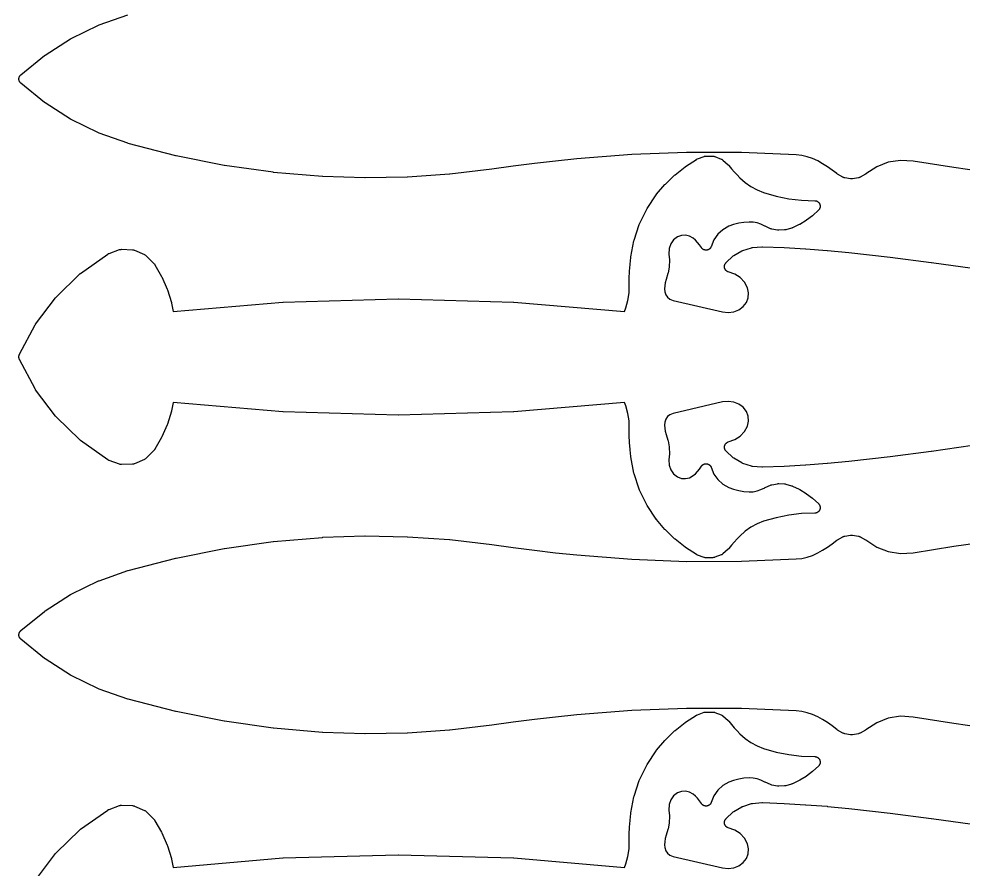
# Model space of a CAD drawing. Header units: metres. Extents: x 0 to 3000, y 0 to 1200.
# Drawn here: x 679.4 to 1019, y 588 to 893.9 of the extents above; entities that cross this region are included whole.
import ezdxf

# ---------------------------------------------------------------- set-up
doc = ezdxf.new("R2010")
doc.units = ezdxf.units.M

msp = doc.modelspace()

# ---------------------------------------------------------------- linework, layer by layer
at = {"color": 1}
for points in [[(1030.48, 838.26), (1015.72, 840.38), (1015.69, 840.38), (1001.06, 842.7), (996.48, 842.97), (992.11, 842.28), (987.98, 840.68), (984.06, 838.11), (984, 838.07), (983.95, 838.04), (982.02, 836.94), (981.86, 836.87), (981.7, 836.8), (981.54, 836.75), (981.37, 836.71), (979.25, 836.35), (979.02, 836.32), (978.8, 836.32), (978.57, 836.35), (976.45, 836.71), (976.28, 836.75), (976.11, 836.8), (975.95, 836.87), (975.8, 836.94), (973.87, 838.04), (973.83, 838.06), (973.78, 838.09), (973.75, 838.12), (973.71, 838.14), (973.67, 838.17), (973.62, 838.2), (971.95, 839.51), (970.26, 840.69), (968.51, 841.79), (966.73, 842.79), (964.87, 843.64), (962.97, 844.28), (961.01, 844.72), (958.97, 844.95), (939.28, 845.78), (919.55, 845.81), (899.84, 845.05), (880.14, 843.5), (872.48, 842.7), (864.82, 841.81), (857.16, 840.84), (849.51, 839.77), (849.49, 839.77), (849.47, 839.77), (834.43, 837.98), (834.33, 837.97), (819.22, 836.94), (819.12, 836.93), (803.98, 836.66), (803.88, 836.66), (788.74, 837.15), (788.68, 837.16), (788.63, 837.16), (771.01, 838.67), (770.89, 838.68), (753.39, 841.17), (753.29, 841.19), (735.95, 844.65), (735.84, 844.67), (718.71, 849.09), (718.63, 849.11), (718.55, 849.14), (708.22, 852.77), (708, 852.86), (698.19, 857.65), (697.99, 857.76), (688.8, 863.65), (688.61, 863.78), (680.13, 870.71), (680.13, 870.72), (680.13, 870.72), (680.06, 870.78), (679.99, 870.84), (679.98, 870.85), (679.98, 870.85), (679.92, 870.92), (679.85, 870.99), (679.85, 870.99), (679.85, 871), (679.79, 871.07), (679.74, 871.15), (679.73, 871.15), (679.73, 871.15), (679.68, 871.23), (679.64, 871.32), (679.63, 871.32), (679.63, 871.32), (679.59, 871.41), (679.55, 871.49), (679.55, 871.5), (679.55, 871.5), (679.52, 871.59), (679.48, 871.68), (679.48, 871.68), (679.48, 871.69), (679.46, 871.78), (679.44, 871.87), (679.44, 871.87), (679.44, 871.88), (679.42, 871.97), (679.41, 872.06), (679.41, 872.07), (679.41, 872.07), (679.4, 872.16), (679.4, 872.26), (679.4, 872.26), (679.4, 872.27), (679.4, 872.36), (679.41, 872.45), (679.41, 872.46), (679.41, 872.46), (679.42, 872.56), (679.44, 872.65), (679.44, 872.65), (679.44, 872.66), (679.46, 872.75), (679.48, 872.84), (679.48, 872.84), (679.48, 872.85), (679.52, 872.93), (679.55, 873.02), (679.55, 873.03), (679.55, 873.03), (679.59, 873.12), (679.63, 873.2), (679.63, 873.2), (679.64, 873.21), (679.68, 873.29), (679.73, 873.37), (679.73, 873.37), (679.74, 873.38), (679.79, 873.45), (679.85, 873.53), (679.85, 873.53), (679.85, 873.53), (679.92, 873.6), (679.98, 873.67), (679.98, 873.68), (679.99, 873.68), (680.06, 873.74), (680.13, 873.81), (680.13, 873.81), (680.13, 873.81), (688.61, 880.74), (688.8, 880.88), (697.99, 886.76), (698.19, 886.88), (708, 891.66), (708.22, 891.75), (718.55, 895.39)], [(1022.37, 740.38), (1007.62, 738.26), (1007.59, 738.26), (992.8, 736.37), (992.77, 736.36), (977.96, 734.69), (977.94, 734.69), (977.93, 734.68), (970.21, 733.94), (970.17, 733.94), (962.44, 733.34), (962.4, 733.34), (954.66, 732.89), (954.62, 732.89), (946.87, 732.59), (946.85, 732.59), (946.82, 732.59), (946.75, 732.59), (946.67, 732.59), (946.65, 732.6), (946.63, 732.6), (943.34, 732.87), (943.12, 732.9), (942.9, 732.96), (939.79, 733.95), (939.59, 734.03), (939.39, 734.13), (936.58, 735.79), (936.39, 735.91), (936.22, 736.06), (933.83, 738.32), (933.77, 738.38), (933.71, 738.44), (933.7, 738.45), (933.69, 738.47), (933.64, 738.53), (933.59, 738.6), (933.58, 738.61), (933.57, 738.62), (933.52, 738.69), (933.48, 738.76), (933.47, 738.77), (933.46, 738.78), (933.42, 738.86), (933.39, 738.93), (933.38, 738.95), (933.37, 738.96), (933.34, 739.04), (933.31, 739.11), (933.31, 739.13), (933.3, 739.14), (933.28, 739.22), (933.26, 739.3), (933.25, 739.32), (933.25, 739.33), (933.24, 739.41), (933.22, 739.5), (933.22, 739.51), (933.22, 739.52), (933.21, 739.61), (933.2, 739.69), (933.2, 739.71), (933.2, 739.72), (933.2, 739.8), (933.2, 739.89), (933.2, 739.9), (933.2, 739.92), (933.21, 740), (933.22, 740.08), (933.23, 740.1), (933.23, 740.11), (933.25, 740.19), (933.26, 740.28), (933.27, 740.29), (933.27, 740.3), (933.3, 740.38), (933.32, 740.46), (933.33, 740.48), (933.33, 740.49), (933.36, 740.57), (933.4, 740.64), (933.4, 740.66), (933.41, 740.67), (933.45, 740.74), (933.49, 740.82), (933.5, 740.83), (933.51, 740.84), (933.55, 740.91), (933.6, 740.98), (933.61, 740.99), (933.62, 741), (933.67, 741.07), (933.73, 741.13), (933.74, 741.14), (933.75, 741.15), (933.81, 741.21), (933.87, 741.27), (933.88, 741.28), (933.89, 741.29), (933.95, 741.34), (934.02, 741.39), (934.03, 741.4), (934.04, 741.41), (934.11, 741.45), (934.18, 741.5), (934.2, 741.51), (934.21, 741.51), (934.28, 741.55), (934.36, 741.59), (934.37, 741.6), (934.38, 741.6), (934.46, 741.63), (934.54, 741.66), (936.93, 742.5), (938.82, 743.74), (940.36, 745.39), (941.46, 747.37), (941.9, 749.2), (941.77, 751), (941.11, 752.68), (939.94, 754.15), (938.35, 755.29), (936.53, 756.01), (934.59, 756.28), (932.5, 756.06), (914.72, 751.93), (913.56, 751.47), (912.74, 750.8), (912.13, 749.92), (911.78, 748.79), (911.69, 747.77), (911.73, 746.65), (911.91, 745.55), (912.25, 744.35), (912.85, 742.29), (912.91, 742.07), (913.26, 739.95), (913.29, 739.72), (913.39, 737.58), (913.39, 737.35), (913.25, 735.3), (913.31, 733.27), (913.87, 731.6), (914.91, 730.17), (916.36, 729.08), (917.75, 728.57), (919.2, 728.49), (920.62, 728.81), (922, 729.58), (922.77, 730.24), (923.54, 731.04), (924.24, 731.91), (924.89, 732.93), (924.91, 732.96), (924.93, 732.98), (924.97, 733.04), (925.01, 733.09), (925.03, 733.11), (925.04, 733.14), (925.09, 733.19), (925.14, 733.24), (925.16, 733.26), (925.18, 733.28), (925.23, 733.33), (925.28, 733.37), (925.3, 733.39), (925.33, 733.41), (925.38, 733.45), (925.44, 733.49), (925.46, 733.51), (925.48, 733.53), (925.54, 733.56), (925.6, 733.6), (925.63, 733.61), (925.65, 733.63), (925.72, 733.65), (925.78, 733.68), (925.81, 733.69), (925.83, 733.71), (925.9, 733.73), (925.96, 733.75), (925.99, 733.76), (926.02, 733.77), (926.09, 733.79), (926.15, 733.8), (926.18, 733.81), (926.21, 733.82), (926.28, 733.83), (926.35, 733.84), (926.38, 733.84), (926.4, 733.84), (926.47, 733.84), (926.54, 733.85), (926.57, 733.85), (926.6, 733.85), (926.67, 733.85), (926.74, 733.84), (926.77, 733.84), (926.8, 733.84), (926.86, 733.83), (926.93, 733.82), (926.96, 733.81), (926.99, 733.81), (927.06, 733.79), (927.12, 733.77), (927.15, 733.76), (927.18, 733.76), (927.24, 733.73), (927.31, 733.71), (927.34, 733.7), (927.36, 733.69), (927.43, 733.66), (927.49, 733.63), (927.51, 733.61), (927.54, 733.6), (927.6, 733.57), (927.66, 733.53), (927.68, 733.51), (927.71, 733.5), (927.76, 733.46), (927.82, 733.42), (927.84, 733.4), (927.86, 733.38), (927.91, 733.33), (927.97, 733.29), (927.99, 733.27), (928.01, 733.25), (928.05, 733.19), (928.1, 733.14), (928.12, 733.12), (928.14, 733.1), (928.18, 733.04), (928.22, 732.99), (928.23, 732.96), (928.25, 732.94), (928.29, 732.88), (928.32, 732.82), (928.34, 732.8), (928.35, 732.77), (928.38, 732.71), (928.41, 732.65), (928.42, 732.62), (928.43, 732.59), (929.43, 730.1), (930.81, 728.12), (932.6, 726.49), (934.79, 725.26), (936.5, 724.64), (938.33, 724.16), (940.18, 723.86), (942.04, 723.73), (943.52, 723.79), (944.94, 724.06), (946.31, 724.52), (947.74, 725.23), (947.78, 725.25), (947.82, 725.27), (949.78, 726.13), (949.99, 726.21), (950.22, 726.27), (952.29, 726.66), (952.51, 726.69), (952.74, 726.69), (954.85, 726.59), (955.08, 726.57), (955.3, 726.52), (957.36, 725.94), (957.42, 725.91), (957.49, 725.89), (957.52, 725.88), (957.54, 725.87), (957.61, 725.84), (957.67, 725.82), (960.09, 724.67), (960.27, 724.57), (962.55, 723.19), (962.72, 723.07), (964.86, 721.46), (965.01, 721.34), (966.98, 719.51), (966.98, 719.51), (966.98, 719.51), (967.05, 719.44), (967.12, 719.37), (967.12, 719.37), (967.12, 719.37), (967.18, 719.3), (967.24, 719.22), (967.24, 719.22), (967.24, 719.22), (967.3, 719.14), (967.35, 719.06), (967.35, 719.05), (967.35, 719.05), (967.39, 718.97), (967.44, 718.88), (967.44, 718.88), (967.44, 718.88), (967.48, 718.79), (967.51, 718.7), (967.51, 718.7), (967.51, 718.7), (967.54, 718.6), (967.57, 718.51), (967.57, 718.51), (967.57, 718.51), (967.59, 718.41), (967.6, 718.32), (967.6, 718.32), (967.6, 718.31), (967.61, 718.22), (967.62, 718.12), (967.62, 718.12), (967.62, 718.12), (967.62, 718.02), (967.62, 717.93), (967.62, 717.93), (967.62, 717.92), (967.61, 717.83), (967.6, 717.73), (967.6, 717.73), (967.6, 717.73), (967.58, 717.63), (967.56, 717.54), (967.56, 717.54), (967.56, 717.54), (967.53, 717.44), (967.5, 717.35), (967.5, 717.35), (967.5, 717.35), (967.46, 717.26), (967.42, 717.17), (967.42, 717.17), (967.42, 717.17), (967.37, 717.08), (967.33, 717), (967.33, 717), (967.32, 717), (967.27, 716.92), (967.22, 716.84), (967.21, 716.84), (967.21, 716.83), (967.15, 716.76), (967.09, 716.69), (967.09, 716.69), (967.09, 716.68), (967.02, 716.62), (966.95, 716.55), (966.95, 716.55), (966.95, 716.55), (966.87, 716.49), (966.8, 716.43), (966.79, 716.43), (966.79, 716.42), (966.71, 716.37), (966.63, 716.32), (966.63, 716.32), (966.63, 716.32), (966.54, 716.27), (966.46, 716.23), (966.46, 716.23), (966.45, 716.23), (966.37, 716.19), (966.28, 716.16), (966.27, 716.16), (966.27, 716.16), (966.18, 716.13), (966.09, 716.1), (966.09, 716.1), (966.08, 716.1), (965.99, 716.08), (965.9, 716.07), (965.89, 716.07), (965.89, 716.06), (965.79, 716.06), (965.7, 716.05), (965.7, 716.05), (965.69, 716.05), (960.95, 715.88), (956.32, 715.33), (951.75, 714.42), (947.29, 713.15), (944.92, 712.21), (942.7, 711.01), (940.64, 709.56), (938.73, 707.83), (937.72, 706.78), (936.72, 705.67), (935.74, 704.53), (934.79, 703.34), (934.74, 703.29), (934.7, 703.24), (934.67, 703.22), (934.66, 703.2), (934.6, 703.15), (934.56, 703.1), (932.66, 701.42), (932.52, 701.31), (932.37, 701.21), (932.21, 701.12), (932.05, 701.05), (929.75, 700.17), (929.58, 700.11), (929.41, 700.07), (929.24, 700.05), (929.06, 700.04), (926.6, 700), (926.42, 700.01), (926.25, 700.03), (926.07, 700.06), (925.9, 700.12), (923.51, 700.97), (923.48, 700.99), (923.45, 701), (923.39, 701.02), (923.39, 701.02), (923.33, 701.05), (923.3, 701.06), (923.27, 701.08), (923.21, 701.11), (923.16, 701.14), (923.13, 701.16), (923.1, 701.18), (919.2, 703.7), (919.04, 703.82), (915.41, 706.7), (915.27, 706.83), (911.94, 710.06), (911.81, 710.2), (908.8, 713.75), (908.79, 713.76), (908.78, 713.78), (908.73, 713.84), (908.68, 713.91), (908.68, 713.92), (908.66, 713.93), (905.39, 718.86), (905.25, 719.09), (902.67, 724.39), (902.57, 724.64), (900.71, 730.23), (900.64, 730.48), (899.53, 736.3), (899.51, 736.38), (899.5, 736.46), (899.25, 738.9), (899.24, 738.97), (899.07, 741.42), (899.07, 741.49), (898.98, 743.94), (898.98, 744.01), (898.98, 746.42), (898.88, 749.25), (898.47, 751.97), (897.75, 754.63), (897.25, 755.91), (857.45, 752.51), (857.33, 752.51), (815.95, 751.33), (815.83, 751.33), (774.45, 752.51), (774.33, 752.51), (734.86, 755.89), (734.32, 752.93), (734.26, 752.71), (732.86, 748.11), (732.78, 747.89), (730.86, 743.49), (730.75, 743.28), (728.33, 739.11), (728.3, 739.07), (728.27, 739.02), (728.24, 738.98), (728.22, 738.95), (728.19, 738.9), (728.15, 738.86), (728.12, 738.83), (728.1, 738.79), (728.06, 738.75), (728.02, 738.71), (725.19, 735.84), (725.05, 735.71), (724.9, 735.6), (724.73, 735.5), (724.56, 735.41), (720.99, 733.86), (720.81, 733.79), (720.63, 733.74), (720.45, 733.71), (720.26, 733.69), (716.36, 733.55), (716.17, 733.55), (715.98, 733.57), (715.79, 733.61), (715.61, 733.66), (711.82, 735.03), (711.75, 735.06), (711.68, 735.08), (711.66, 735.09), (711.63, 735.1), (711.57, 735.14), (711.5, 735.17), (711.48, 735.19), (711.46, 735.2), (711.4, 735.24), (711.34, 735.28), (701.55, 742.2), (701.43, 742.3), (701.31, 742.4), (692.78, 750.71), (692.67, 750.83), (692.57, 750.95), (685.42, 760.48), (685.33, 760.6), (685.25, 760.74), (679.63, 771.32), (679.59, 771.41), (679.55, 771.49), (679.55, 771.5), (679.55, 771.5), (679.52, 771.59), (679.49, 771.68), (679.48, 771.68), (679.48, 771.69), (679.46, 771.78), (679.44, 771.87), (679.44, 771.87), (679.43, 771.88), (679.42, 771.97), (679.41, 772.06), (679.41, 772.07), (679.41, 772.07), (679.4, 772.16), (679.4, 772.26), (679.4, 772.26), (679.4, 772.27), (679.4, 772.36), (679.41, 772.45), (679.41, 772.46), (679.41, 772.46), (679.42, 772.56), (679.43, 772.65), (679.44, 772.65), (679.44, 772.66), (679.46, 772.75), (679.48, 772.84), (679.48, 772.84), (679.49, 772.85), (679.52, 772.93), (679.55, 773.02), (679.55, 773.03), (679.55, 773.03), (679.59, 773.12), (679.63, 773.2), (685.25, 783.79), (685.33, 783.92), (685.42, 784.05), (692.57, 793.58), (692.67, 793.7), (692.78, 793.81), (701.31, 802.12), (701.43, 802.22), (701.55, 802.32), (711.34, 809.25), (711.4, 809.29), (711.46, 809.33), (711.48, 809.34), (711.5, 809.35), (711.57, 809.38), (711.63, 809.42), (711.66, 809.43), (711.68, 809.44), (711.75, 809.47), (711.82, 809.5), (715.61, 810.86), (715.79, 810.92), (715.98, 810.95), (716.17, 810.97), (716.36, 810.98), (720.26, 810.83), (720.45, 810.82), (720.63, 810.78), (720.81, 810.73), (720.99, 810.67), (724.56, 809.11), (724.73, 809.03), (724.9, 808.93), (725.05, 808.81), (725.19, 808.68), (728.02, 805.81), (728.06, 805.77), (728.1, 805.73), (728.12, 805.7), (728.15, 805.66), (728.19, 805.62), (728.22, 805.58), (728.24, 805.54), (728.27, 805.51), (728.3, 805.46), (728.33, 805.41), (730.75, 801.25), (730.86, 801.04), (732.78, 796.63), (732.86, 796.42), (734.26, 791.82), (734.32, 791.59), (734.86, 788.64), (774.33, 792.01), (774.45, 792.02), (815.83, 793.19), (815.95, 793.19), (857.33, 792.02), (857.45, 792.01), (897.25, 788.61), (897.75, 789.9), (898.47, 792.55), (898.88, 795.27), (898.98, 798.1), (898.98, 800.52), (898.98, 800.59), (899.07, 803.04), (899.07, 803.11), (899.24, 805.55), (899.25, 805.62), (899.5, 808.06), (899.51, 808.14), (899.53, 808.23), (900.64, 814.04), (900.71, 814.3), (902.57, 819.89), (902.67, 820.13), (905.25, 825.43), (905.39, 825.66), (908.66, 830.59), (908.68, 830.6), (908.68, 830.62), (908.73, 830.68), (908.78, 830.75), (908.79, 830.76), (908.8, 830.77), (911.81, 834.32), (911.94, 834.46), (915.27, 837.69), (915.41, 837.82), (919.04, 840.71), (919.2, 840.82), (923.1, 843.35), (923.13, 843.37), (923.16, 843.38), (923.21, 843.41), (923.27, 843.45), (923.3, 843.46), (923.33, 843.48), (923.39, 843.5), (923.45, 843.53), (923.48, 843.54), (923.51, 843.55), (925.9, 844.41), (926.07, 844.46), (926.25, 844.5), (926.42, 844.52), (926.6, 844.52), (929.06, 844.49), (929.24, 844.48), (929.41, 844.45), (929.58, 844.41), (929.75, 844.36), (932.05, 843.47), (932.21, 843.4), (932.37, 843.32), (932.52, 843.22), (932.66, 843.1), (934.56, 841.42), (934.6, 841.37), (934.66, 841.33), (934.67, 841.3), (934.7, 841.28), (934.74, 841.23), (934.79, 841.18), (935.74, 839.99), (936.72, 838.85), (937.72, 837.74), (938.73, 836.69), (940.64, 834.97), (942.7, 833.52), (944.92, 832.32), (947.29, 831.38), (951.75, 830.1), (956.32, 829.19), (960.95, 828.65), (965.69, 828.48), (965.7, 828.48), (965.7, 828.48), (965.79, 828.47), (965.89, 828.46), (965.89, 828.46), (965.9, 828.46), (965.99, 828.44), (966.08, 828.42), (966.09, 828.42), (966.09, 828.42), (966.18, 828.4), (966.27, 828.37), (966.27, 828.37), (966.28, 828.37), (966.37, 828.33), (966.45, 828.3), (966.46, 828.29), (966.46, 828.29), (966.54, 828.25), (966.63, 828.21), (966.63, 828.2), (966.63, 828.2), (966.71, 828.15), (966.79, 828.1), (966.79, 828.1), (966.8, 828.1), (966.87, 828.04), (966.95, 827.98), (966.95, 827.97), (966.95, 827.97), (967.02, 827.91), (967.09, 827.84), (967.09, 827.84), (967.09, 827.84), (967.15, 827.76), (967.21, 827.69), (967.21, 827.69), (967.22, 827.68), (967.27, 827.61), (967.32, 827.53), (967.33, 827.53), (967.33, 827.52), (967.37, 827.44), (967.42, 827.36), (967.42, 827.35), (967.42, 827.35), (967.46, 827.26), (967.5, 827.18), (967.5, 827.17), (967.5, 827.17), (967.53, 827.08), (967.56, 826.99), (967.56, 826.99), (967.56, 826.98), (967.58, 826.89), (967.6, 826.8), (967.6, 826.79), (967.6, 826.79), (967.61, 826.7), (967.62, 826.6), (967.62, 826.6), (967.62, 826.6), (967.62, 826.5), (967.62, 826.41), (967.62, 826.4), (967.62, 826.4), (967.61, 826.3), (967.6, 826.21), (967.6, 826.21), (967.6, 826.2), (967.59, 826.11), (967.57, 826.02), (967.57, 826.01), (967.57, 826.01), (967.54, 825.92), (967.51, 825.83), (967.51, 825.83), (967.51, 825.82), (967.48, 825.73), (967.44, 825.65), (967.44, 825.64), (967.44, 825.64), (967.39, 825.56), (967.35, 825.47), (967.35, 825.47), (967.35, 825.47), (967.3, 825.39), (967.24, 825.31), (967.24, 825.3), (967.24, 825.3), (967.18, 825.23), (967.12, 825.15), (967.12, 825.15), (967.12, 825.15), (967.05, 825.08), (966.98, 825.01), (966.98, 825.01), (966.98, 825.01), (965.01, 823.19), (964.86, 823.06), (962.72, 821.45), (962.55, 821.34), (960.27, 819.95), (960.09, 819.86), (957.67, 818.71), (957.61, 818.68), (957.54, 818.65), (957.52, 818.64), (957.49, 818.63), (957.42, 818.61), (957.36, 818.59), (955.3, 818.01), (955.08, 817.95), (954.85, 817.93), (952.74, 817.84), (952.51, 817.84), (952.29, 817.87), (950.22, 818.25), (949.99, 818.31), (949.78, 818.39), (947.82, 819.25), (947.78, 819.28), (947.74, 819.29), (946.31, 820.01), (944.94, 820.47), (943.52, 820.73), (942.04, 820.8), (940.18, 820.67), (938.33, 820.36), (936.5, 819.88), (934.79, 819.26), (932.6, 818.03), (930.81, 816.41), (929.43, 814.42), (928.43, 811.93), (928.42, 811.91), (928.41, 811.88), (928.38, 811.82), (928.35, 811.75), (928.34, 811.73), (928.32, 811.7), (928.29, 811.64), (928.25, 811.58), (928.23, 811.56), (928.22, 811.54), (928.18, 811.48), (928.14, 811.42), (928.12, 811.4), (928.1, 811.38), (928.05, 811.33), (928.01, 811.28), (927.99, 811.26), (927.97, 811.24), (927.91, 811.19), (927.86, 811.14), (927.84, 811.13), (927.82, 811.11), (927.76, 811.07), (927.71, 811.03), (927.68, 811.01), (927.66, 810.99), (927.6, 810.96), (927.54, 810.92), (927.51, 810.91), (927.49, 810.9), (927.43, 810.87), (927.36, 810.84), (927.34, 810.83), (927.31, 810.81), (927.24, 810.79), (927.18, 810.77), (927.15, 810.76), (927.12, 810.75), (927.06, 810.74), (926.99, 810.72), (926.96, 810.71), (926.93, 810.71), (926.86, 810.7), (926.8, 810.69), (926.77, 810.68), (926.74, 810.68), (926.67, 810.68), (926.6, 810.67), (926.57, 810.68), (926.54, 810.67), (926.47, 810.68), (926.4, 810.68), (926.38, 810.69), (926.35, 810.69), (926.28, 810.7), (926.21, 810.71), (926.18, 810.71), (926.15, 810.72), (926.09, 810.74), (926.02, 810.75), (925.99, 810.76), (925.96, 810.77), (925.9, 810.79), (925.83, 810.82), (925.81, 810.83), (925.78, 810.84), (925.72, 810.87), (925.65, 810.9), (925.63, 810.91), (925.6, 810.93), (925.54, 810.96), (925.48, 811), (925.46, 811.01), (925.44, 811.03), (925.38, 811.07), (925.33, 811.11), (925.3, 811.13), (925.28, 811.15), (925.23, 811.2), (925.18, 811.24), (925.16, 811.26), (925.14, 811.28), (925.09, 811.34), (925.04, 811.39), (925.03, 811.41), (925.01, 811.43), (924.97, 811.49), (924.93, 811.54), (924.91, 811.57), (924.89, 811.59), (924.24, 812.61), (923.54, 813.48), (922.77, 814.28), (922, 814.94), (920.62, 815.72), (919.2, 816.04), (917.75, 815.95), (916.36, 815.45), (914.91, 814.36), (913.87, 812.92), (913.31, 811.25), (913.25, 809.23), (913.39, 807.18), (913.39, 806.94), (913.29, 804.8), (913.26, 804.57), (912.91, 802.46), (912.85, 802.23), (912.25, 800.17), (911.91, 798.98), (911.73, 797.87), (911.69, 796.76), (911.78, 795.73), (912.13, 794.6), (912.74, 793.72), (913.56, 793.05), (914.72, 792.59), (932.5, 788.47), (934.59, 788.24), (936.53, 788.51), (938.35, 789.23), (939.94, 790.37), (941.11, 791.84), (941.77, 793.52), (941.9, 795.32), (941.46, 797.15), (940.36, 799.13), (938.82, 800.78), (936.93, 802.02), (934.54, 802.86), (934.46, 802.89), (934.38, 802.92), (934.37, 802.93), (934.36, 802.93), (934.28, 802.97), (934.21, 803.01), (934.2, 803.02), (934.18, 803.03), (934.11, 803.07), (934.04, 803.12), (934.03, 803.13), (934.02, 803.13), (933.95, 803.19), (933.89, 803.24), (933.88, 803.25), (933.87, 803.26), (933.81, 803.32), (933.75, 803.37), (933.74, 803.38), (933.73, 803.39), (933.67, 803.46), (933.62, 803.52), (933.61, 803.53), (933.6, 803.55), (933.55, 803.61), (933.51, 803.68), (933.5, 803.7), (933.49, 803.71), (933.45, 803.78), (933.41, 803.85), (933.4, 803.87), (933.4, 803.88), (933.36, 803.96), (933.33, 804.03), (933.33, 804.05), (933.32, 804.06), (933.3, 804.14), (933.27, 804.22), (933.27, 804.23), (933.26, 804.25), (933.25, 804.33), (933.23, 804.41), (933.23, 804.43), (933.22, 804.44), (933.21, 804.52), (933.2, 804.61), (933.2, 804.62), (933.2, 804.64), (933.2, 804.72), (933.2, 804.8), (933.2, 804.82), (933.2, 804.83), (933.21, 804.92), (933.22, 805), (933.22, 805.01), (933.22, 805.03), (933.24, 805.11), (933.25, 805.19), (933.25, 805.21), (933.26, 805.22), (933.28, 805.3), (933.3, 805.38), (933.31, 805.39), (933.31, 805.41), (933.34, 805.49), (933.37, 805.56), (933.38, 805.58), (933.39, 805.59), (933.42, 805.66), (933.46, 805.74), (933.47, 805.75), (933.48, 805.76), (933.52, 805.83), (933.57, 805.9), (933.58, 805.92), (933.59, 805.93), (933.64, 805.99), (933.69, 806.06), (933.7, 806.07), (933.71, 806.08), (933.77, 806.14), (933.83, 806.2), (936.22, 808.47), (936.39, 808.61), (936.58, 808.74), (939.39, 810.39), (939.59, 810.49), (939.79, 810.57), (942.9, 811.56), (943.12, 811.62), (943.34, 811.65), (946.63, 811.93), (946.65, 811.93), (946.67, 811.93), (946.75, 811.93), (946.82, 811.93), (946.85, 811.93), (946.87, 811.93), (954.62, 811.63), (954.66, 811.63), (962.4, 811.18), (962.44, 811.18), (970.17, 810.59), (970.21, 810.58), (977.93, 809.84), (977.94, 809.84), (977.96, 809.84), (992.77, 808.16), (992.8, 808.16), (1007.59, 806.26), (1007.62, 806.26), (1022.37, 804.14)], [(1030.48, 638.26), (1015.72, 640.38), (1015.69, 640.38), (1001.06, 642.7), (996.48, 642.97), (992.11, 642.28), (987.98, 640.68), (984.06, 638.11), (984, 638.07), (983.95, 638.04), (982.02, 636.94), (981.86, 636.87), (981.7, 636.8), (981.54, 636.75), (981.37, 636.71), (979.25, 636.35), (979.02, 636.32), (978.8, 636.32), (978.57, 636.35), (976.45, 636.71), (976.28, 636.75), (976.11, 636.8), (975.95, 636.87), (975.8, 636.94), (973.87, 638.04), (973.83, 638.06), (973.78, 638.09), (973.75, 638.12), (973.71, 638.14), (973.67, 638.17), (973.62, 638.2), (971.95, 639.51), (970.26, 640.69), (968.51, 641.79), (966.73, 642.79), (964.87, 643.64), (962.97, 644.28), (961.01, 644.72), (958.97, 644.95), (939.28, 645.78), (919.55, 645.81), (899.84, 645.05), (880.14, 643.5), (872.48, 642.7), (864.82, 641.81), (857.16, 640.84), (849.51, 639.77), (849.49, 639.77), (849.47, 639.77), (834.43, 637.98), (834.33, 637.97), (819.22, 636.94), (819.12, 636.93), (803.98, 636.66), (803.88, 636.66), (788.74, 637.15), (788.68, 637.16), (788.63, 637.16), (771.01, 638.67), (770.89, 638.68), (753.39, 641.17), (753.29, 641.19), (735.95, 644.65), (735.84, 644.67), (718.71, 649.09), (718.63, 649.11), (718.55, 649.14), (708.22, 652.77), (708, 652.86), (698.19, 657.65), (697.99, 657.76), (688.8, 663.65), (688.61, 663.78), (680.13, 670.71), (680.13, 670.72), (680.13, 670.72), (680.06, 670.78), (679.99, 670.84), (679.98, 670.85), (679.98, 670.85), (679.92, 670.92), (679.85, 670.99), (679.85, 670.99), (679.85, 671), (679.79, 671.07), (679.74, 671.15), (679.73, 671.15), (679.73, 671.15), (679.68, 671.23), (679.64, 671.32), (679.63, 671.32), (679.63, 671.32), (679.59, 671.41), (679.55, 671.49), (679.55, 671.5), (679.55, 671.5), (679.52, 671.59), (679.48, 671.68), (679.48, 671.68), (679.48, 671.69), (679.46, 671.78), (679.44, 671.87), (679.44, 671.87), (679.44, 671.88), (679.42, 671.97), (679.41, 672.06), (679.41, 672.07), (679.41, 672.07), (679.4, 672.16), (679.4, 672.26), (679.4, 672.26), (679.4, 672.27), (679.4, 672.36), (679.41, 672.45), (679.41, 672.46), (679.41, 672.46), (679.42, 672.56), (679.44, 672.65), (679.44, 672.65), (679.44, 672.66), (679.46, 672.75), (679.48, 672.84), (679.48, 672.84), (679.48, 672.85), (679.52, 672.93), (679.55, 673.02), (679.55, 673.03), (679.55, 673.03), (679.59, 673.12), (679.63, 673.2), (679.63, 673.2), (679.64, 673.21), (679.68, 673.29), (679.73, 673.37), (679.73, 673.37), (679.74, 673.38), (679.79, 673.45), (679.85, 673.53), (679.85, 673.53), (679.85, 673.53), (679.92, 673.6), (679.98, 673.67), (679.98, 673.68), (679.99, 673.68), (680.06, 673.74), (680.13, 673.81), (680.13, 673.81), (680.13, 673.81), (688.61, 680.74), (688.8, 680.88), (697.99, 686.76), (698.19, 686.88), (708, 691.66), (708.22, 691.75), (718.55, 695.39), (718.63, 695.41), (718.71, 695.44), (735.84, 699.85), (735.95, 699.88), (753.29, 703.33), (753.39, 703.35), (770.89, 705.84), (771.01, 705.85), (788.63, 707.36), (788.68, 707.37), (788.74, 707.37), (803.88, 707.86), (803.98, 707.86), (819.12, 707.59), (819.22, 707.59), (834.33, 706.56), (834.43, 706.55), (849.47, 704.76), (849.49, 704.75), (849.51, 704.75), (857.16, 703.69), (864.82, 702.71), (872.48, 701.82), (880.14, 701.02), (899.84, 699.48), (919.55, 698.72), (939.28, 698.75), (958.97, 699.57), (961.01, 699.8), (962.97, 700.24), (964.87, 700.88), (966.73, 701.74), (968.51, 702.73), (970.26, 703.83), (971.95, 705.02), (973.62, 706.32), (973.67, 706.35), (973.71, 706.38), (973.75, 706.41), (973.78, 706.44), (973.83, 706.46), (973.87, 706.49), (975.8, 707.58), (975.95, 707.66), (976.11, 707.72), (976.28, 707.77), (976.45, 707.81), (978.57, 708.17), (978.8, 708.2), (979.02, 708.2), (979.25, 708.17), (981.37, 707.81), (981.54, 707.77), (981.7, 707.72), (981.86, 707.66), (982.02, 707.58), (983.95, 706.49), (984, 706.45), (984.06, 706.42), (987.98, 703.84), (992.11, 702.25), (996.48, 701.56), (1001.06, 701.82), (1015.69, 704.14), (1015.72, 704.14), (1030.48, 706.26)], [(685.42, 584.05), (692.57, 593.58), (692.67, 593.7), (692.78, 593.81), (701.31, 602.12), (701.43, 602.22), (701.55, 602.32), (711.34, 609.25), (711.4, 609.29), (711.46, 609.33), (711.48, 609.34), (711.5, 609.35), (711.57, 609.38), (711.63, 609.42), (711.66, 609.43), (711.68, 609.44), (711.75, 609.47), (711.82, 609.5), (715.61, 610.86), (715.79, 610.92), (715.98, 610.95), (716.17, 610.97), (716.36, 610.98), (720.26, 610.83), (720.45, 610.82), (720.63, 610.78), (720.81, 610.73), (720.99, 610.67), (724.56, 609.11), (724.73, 609.03), (724.9, 608.93), (725.05, 608.81), (725.19, 608.68), (728.02, 605.81), (728.06, 605.77), (728.1, 605.73), (728.12, 605.7), (728.15, 605.66), (728.19, 605.62), (728.22, 605.58), (728.24, 605.54), (728.27, 605.51), (728.3, 605.46), (728.33, 605.41), (730.75, 601.25), (730.86, 601.04), (732.78, 596.63), (732.86, 596.42), (734.26, 591.82), (734.32, 591.59), (734.86, 588.64), (774.33, 592.01), (774.45, 592.02), (815.83, 593.19), (815.95, 593.19), (857.33, 592.02), (857.45, 592.01), (897.25, 588.61), (897.75, 589.9), (898.47, 592.55), (898.88, 595.27), (898.98, 598.1), (898.98, 600.52), (898.98, 600.59), (899.07, 603.04), (899.07, 603.11), (899.24, 605.55), (899.25, 605.62), (899.5, 608.06), (899.51, 608.14), (899.53, 608.23), (900.64, 614.04), (900.71, 614.3), (902.57, 619.89), (902.67, 620.13), (905.25, 625.43), (905.39, 625.66), (908.66, 630.59), (908.68, 630.6), (908.68, 630.62), (908.73, 630.68), (908.78, 630.75), (908.79, 630.76), (908.8, 630.77), (911.81, 634.32), (911.94, 634.46), (915.27, 637.69), (915.41, 637.82), (919.04, 640.71), (919.2, 640.82), (923.1, 643.35), (923.13, 643.37), (923.16, 643.38), (923.21, 643.41), (923.27, 643.45), (923.3, 643.46), (923.33, 643.48), (923.39, 643.5), (923.45, 643.53), (923.48, 643.54), (923.51, 643.55), (925.9, 644.41), (926.07, 644.46), (926.25, 644.5), (926.42, 644.52), (926.6, 644.52), (929.06, 644.49), (929.24, 644.48), (929.41, 644.45), (929.58, 644.41), (929.75, 644.36), (932.05, 643.47), (932.21, 643.4), (932.37, 643.32), (932.52, 643.22), (932.66, 643.1), (934.56, 641.42), (934.6, 641.37), (934.66, 641.33), (934.67, 641.3), (934.7, 641.28), (934.74, 641.23), (934.79, 641.18), (935.74, 639.99), (936.72, 638.85), (937.72, 637.74), (938.73, 636.69), (940.64, 634.97), (942.7, 633.52), (944.92, 632.32), (947.29, 631.38), (951.75, 630.1), (956.32, 629.19), (960.95, 628.65), (965.69, 628.48), (965.7, 628.48), (965.7, 628.48), (965.79, 628.47), (965.89, 628.46), (965.89, 628.46), (965.9, 628.46), (965.99, 628.44), (966.08, 628.42), (966.09, 628.42), (966.09, 628.42), (966.18, 628.4), (966.27, 628.37), (966.27, 628.37), (966.28, 628.37), (966.37, 628.33), (966.45, 628.3), (966.46, 628.29), (966.46, 628.29), (966.54, 628.25), (966.63, 628.21), (966.63, 628.2), (966.63, 628.2), (966.71, 628.15), (966.79, 628.1), (966.79, 628.1), (966.8, 628.1), (966.87, 628.04), (966.95, 627.98), (966.95, 627.97), (966.95, 627.97), (967.02, 627.91), (967.09, 627.84), (967.09, 627.84), (967.09, 627.84), (967.15, 627.76), (967.21, 627.69), (967.21, 627.69), (967.22, 627.68), (967.27, 627.61), (967.32, 627.53), (967.33, 627.53), (967.33, 627.52), (967.37, 627.44), (967.42, 627.36), (967.42, 627.35), (967.42, 627.35), (967.46, 627.26), (967.5, 627.18), (967.5, 627.17), (967.5, 627.17), (967.53, 627.08), (967.56, 626.99), (967.56, 626.99), (967.56, 626.98), (967.58, 626.89), (967.6, 626.8), (967.6, 626.79), (967.6, 626.79), (967.61, 626.7), (967.62, 626.6), (967.62, 626.6), (967.62, 626.6), (967.62, 626.5), (967.62, 626.41), (967.62, 626.4), (967.62, 626.4), (967.61, 626.3), (967.6, 626.21), (967.6, 626.21), (967.6, 626.2), (967.59, 626.11), (967.57, 626.02), (967.57, 626.01), (967.57, 626.01), (967.54, 625.92), (967.51, 625.83), (967.51, 625.83), (967.51, 625.82), (967.48, 625.73), (967.44, 625.65), (967.44, 625.64), (967.44, 625.64), (967.39, 625.56), (967.35, 625.47), (967.35, 625.47), (967.35, 625.47), (967.3, 625.39), (967.24, 625.31), (967.24, 625.3), (967.24, 625.3), (967.18, 625.23), (967.12, 625.15), (967.12, 625.15), (967.12, 625.15), (967.05, 625.08), (966.98, 625.01), (966.98, 625.01), (966.98, 625.01), (965.01, 623.19), (964.86, 623.06), (962.72, 621.45), (962.55, 621.34), (960.27, 619.95), (960.09, 619.86), (957.67, 618.71), (957.61, 618.68), (957.54, 618.65), (957.52, 618.64), (957.49, 618.63), (957.42, 618.61), (957.36, 618.59), (955.3, 618.01), (955.08, 617.95), (954.85, 617.93), (952.74, 617.84), (952.51, 617.84), (952.29, 617.87), (950.22, 618.25), (949.99, 618.31), (949.78, 618.39), (947.82, 619.25), (947.78, 619.28), (947.74, 619.29), (946.31, 620.01), (944.94, 620.47), (943.52, 620.73), (942.04, 620.8), (940.18, 620.67), (938.33, 620.36), (936.5, 619.88), (934.79, 619.26), (932.6, 618.03), (930.81, 616.41), (929.43, 614.42), (928.43, 611.93), (928.42, 611.91), (928.41, 611.88), (928.38, 611.82), (928.35, 611.75), (928.34, 611.73), (928.32, 611.7), (928.29, 611.64), (928.25, 611.58), (928.23, 611.56), (928.22, 611.54), (928.18, 611.48), (928.14, 611.42), (928.12, 611.4), (928.1, 611.38), (928.05, 611.33), (928.01, 611.28), (927.99, 611.26), (927.97, 611.24), (927.91, 611.19), (927.86, 611.14), (927.84, 611.13), (927.82, 611.11), (927.76, 611.07), (927.71, 611.03), (927.68, 611.01), (927.66, 610.99), (927.6, 610.96), (927.54, 610.92), (927.51, 610.91), (927.49, 610.9), (927.43, 610.87), (927.36, 610.84), (927.34, 610.83), (927.31, 610.81), (927.24, 610.79), (927.18, 610.77), (927.15, 610.76), (927.12, 610.75), (927.06, 610.74), (926.99, 610.72), (926.96, 610.71), (926.93, 610.71), (926.86, 610.7), (926.8, 610.69), (926.77, 610.68), (926.74, 610.68), (926.67, 610.68), (926.6, 610.67), (926.57, 610.68), (926.54, 610.67), (926.47, 610.68), (926.4, 610.68), (926.38, 610.69), (926.35, 610.69), (926.28, 610.7), (926.21, 610.71), (926.18, 610.71), (926.15, 610.72), (926.09, 610.74), (926.02, 610.75), (925.99, 610.76), (925.96, 610.77), (925.9, 610.79), (925.83, 610.82), (925.81, 610.83), (925.78, 610.84), (925.72, 610.87), (925.65, 610.9), (925.63, 610.91), (925.6, 610.93), (925.54, 610.96), (925.48, 611), (925.46, 611.01), (925.44, 611.03), (925.38, 611.07), (925.33, 611.11), (925.3, 611.13), (925.28, 611.15), (925.23, 611.2), (925.18, 611.24), (925.16, 611.26), (925.14, 611.28), (925.09, 611.34), (925.04, 611.39), (925.03, 611.41), (925.01, 611.43), (924.97, 611.49), (924.93, 611.54), (924.91, 611.57), (924.89, 611.59), (924.24, 612.61), (923.54, 613.48), (922.77, 614.28), (922, 614.94), (920.62, 615.72), (919.2, 616.04), (917.75, 615.95), (916.36, 615.45), (914.91, 614.36), (913.87, 612.92), (913.31, 611.25), (913.25, 609.23), (913.39, 607.18), (913.39, 606.94), (913.29, 604.8), (913.26, 604.57), (912.91, 602.46), (912.85, 602.23), (912.25, 600.17), (911.91, 598.98), (911.73, 597.87), (911.69, 596.76), (911.78, 595.73), (912.13, 594.6), (912.74, 593.72), (913.56, 593.05), (914.72, 592.59), (932.5, 588.47), (934.59, 588.24), (936.53, 588.51), (938.35, 589.23), (939.94, 590.37), (941.11, 591.84), (941.77, 593.52), (941.9, 595.32), (941.46, 597.15), (940.36, 599.13), (938.82, 600.78), (936.93, 602.02), (934.54, 602.86), (934.46, 602.89), (934.38, 602.92), (934.37, 602.93), (934.36, 602.93), (934.28, 602.97), (934.21, 603.01), (934.2, 603.02), (934.18, 603.03), (934.11, 603.07), (934.04, 603.12), (934.03, 603.13), (934.02, 603.13), (933.95, 603.19), (933.89, 603.24), (933.88, 603.25), (933.87, 603.26), (933.81, 603.32), (933.75, 603.37), (933.74, 603.38), (933.73, 603.39), (933.67, 603.46), (933.62, 603.52), (933.61, 603.53), (933.6, 603.55), (933.55, 603.61), (933.51, 603.68), (933.5, 603.7), (933.49, 603.71), (933.45, 603.78), (933.41, 603.85), (933.4, 603.87), (933.4, 603.88), (933.36, 603.96), (933.33, 604.03), (933.33, 604.05), (933.32, 604.06), (933.3, 604.14), (933.27, 604.22), (933.27, 604.23), (933.26, 604.25), (933.25, 604.33), (933.23, 604.41), (933.23, 604.43), (933.22, 604.44), (933.21, 604.52), (933.2, 604.61), (933.2, 604.62), (933.2, 604.64), (933.2, 604.72), (933.2, 604.8), (933.2, 604.82), (933.2, 604.83), (933.21, 604.92), (933.22, 605), (933.22, 605.01), (933.22, 605.03), (933.24, 605.11), (933.25, 605.19), (933.25, 605.21), (933.26, 605.22), (933.28, 605.3), (933.3, 605.38), (933.31, 605.39), (933.31, 605.41), (933.34, 605.49), (933.37, 605.56), (933.38, 605.58), (933.39, 605.59), (933.42, 605.66), (933.46, 605.74), (933.47, 605.75), (933.48, 605.76), (933.52, 605.83), (933.57, 605.9), (933.58, 605.92), (933.59, 605.93), (933.64, 605.99), (933.69, 606.06), (933.7, 606.07), (933.71, 606.08), (933.77, 606.14), (933.83, 606.2), (936.22, 608.47), (936.39, 608.61), (936.58, 608.74), (939.39, 610.39), (939.59, 610.49), (939.79, 610.57), (942.9, 611.56), (943.12, 611.62), (943.34, 611.65), (946.63, 611.93), (946.65, 611.93), (946.67, 611.93), (946.75, 611.93), (946.82, 611.93), (946.85, 611.93), (946.87, 611.93), (954.62, 611.63), (954.66, 611.63), (962.4, 611.18), (962.44, 611.18), (970.17, 610.59), (970.21, 610.58), (977.93, 609.84), (977.94, 609.84), (977.96, 609.84), (992.77, 608.16), (992.8, 608.16), (1007.59, 606.26), (1007.62, 606.26), (1022.37, 604.14)]]:
    msp.add_lwpolyline(points, dxfattribs=at)

doc.saveas('drawing.dxf')
